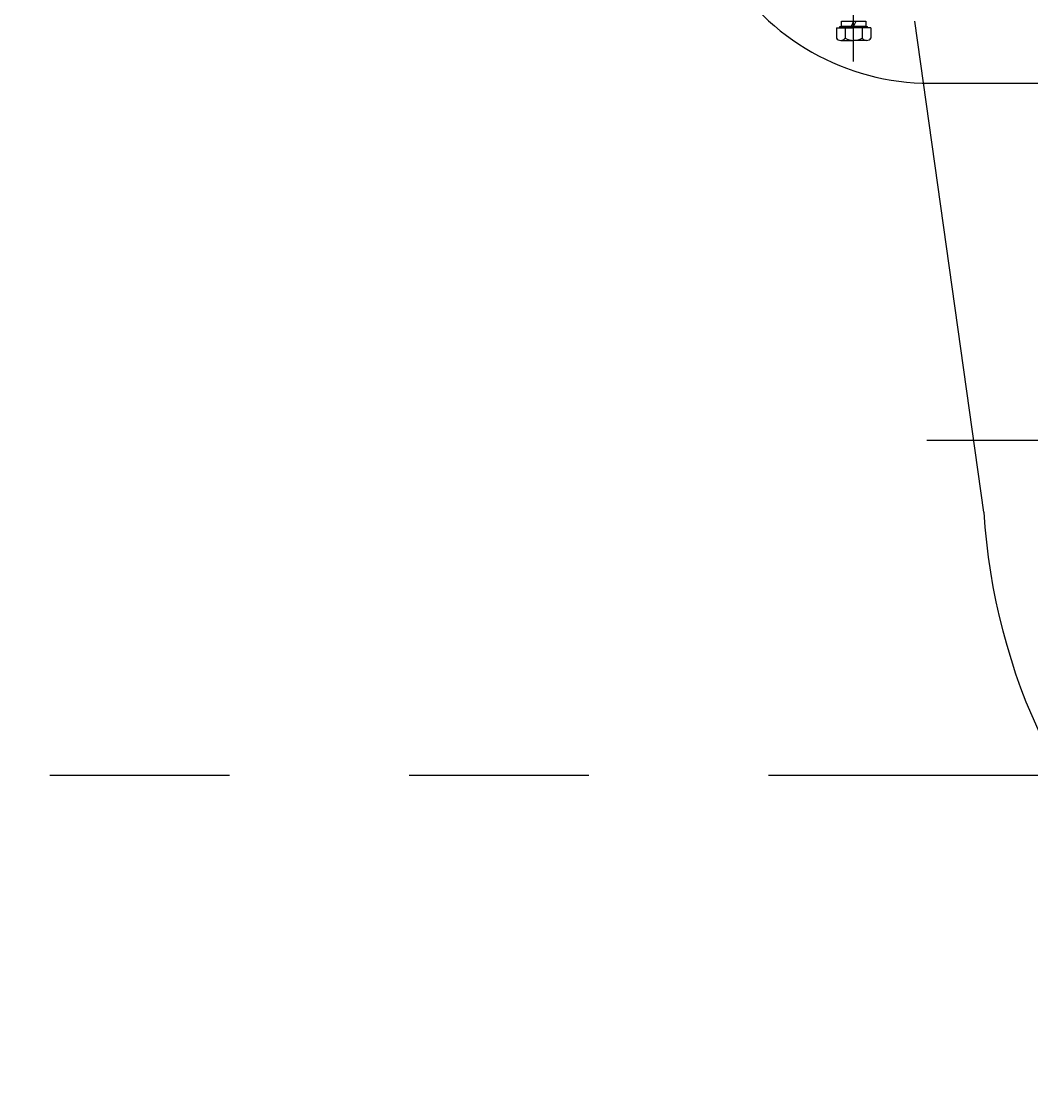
# Model space of a CAD drawing. Header units: millimetres. Extents: x 0 to 12600, y 0 to 8910.
# Drawn here: x 8861.1 to 9283, y 3574.2 to 4019.2 of the extents above; entities that cross this region are included whole.
import ezdxf

# ---------------------------------------------------------------- set-up
doc = ezdxf.new("R2010")
doc.units = ezdxf.units.MM
doc.header["$LTSCALE"] = 300
doc.linetypes.add('G', pattern=[2, 1.25, -0.25, 0.25, -0.25])
doc.linetypes.add('K', pattern=[2.5, 1.25, -0.25, 0.25, -0.25, 0.25, -0.25])
for name, color, linetype in [('01', 7, 'Continuous'), ('05', 4, 'G'), ('07', 6, 'K'), ('LINE_PART', 7, 'Continuous')]:
    doc.layers.add(name, color=color, linetype=linetype)

# ---------------------------------------------------------------- blocks, each defined once
blk = doc.blocks.new('WASHER_13')
at = {"layer": 'LINE_PART', "ltscale": 8}
for p, q in [((5.1, 2.1), (-5.1, 2.1)), ((-5.1, 2.1), (-5.1, 0)), ((-5.1, 0), (5.1, 0)), ((0, 0), (-1.05, 2.1)), ((0, 2.1), (1.05, 0)), ((5.1, 0), (5.1, 2.1))]:
    blk.add_line(p, q, dxfattribs=at)
blk = doc.blocks.new('ewrewr')
at = {"layer": '01', "ltscale": 8}
blk.add_line((-3247.63, 4793.53), (-3452.63, 4764.66), dxfattribs=at)
blk.add_arc((-3262.63, 5048.09), 255, 273.3723, 3.3723, dxfattribs=at)
at = {"layer": '05', "ltscale": 8}
for p, q in [((-3277.74, 4769.78), (-3277.74, 5285.06)), ((-3435.8, 4739.16), (-3468.52, 4739.16))]:
    blk.add_line(p, q, dxfattribs=at)
at = {"layer": 'LINE_PART', "ltscale": 8}
for p, q in [((-3450.53, 4733.36), (-3450.53, 4744.96)), ((-3449.93, 4744.96), (-3450.53, 4744.96)), ((-3449.93, 4746.35), (-3445.65, 4746.35)), ((-3449.93, 4746.35), (-3449.93, 4739.16)), ((-3444.63, 4744.55), (-3444.63, 4739.16)), ((-3449.93, 4742.75), (-3445.65, 4742.75)), ((-3449.93, 4731.97), (-3449.93, 4739.16)), ((-3449.93, 4735.56), (-3445.65, 4735.56)), ((-3444.63, 4733.77), (-3444.63, 4739.16)), ((-3449.93, 4733.36), (-3450.53, 4733.36)), ((-3449.93, 4731.97), (-3445.65, 4731.97))]:
    blk.add_line(p, q, dxfattribs=at)
for centre, radius, start, end in [((-3446.73, 4744.55), 2.1, 301.1245, 58.8755), ((-3451.51, 4739.16), 6.88, 328.4851, 31.5149), ((-3446.73, 4733.77), 2.1, 301.1245, 58.8755)]:
    blk.add_arc(centre, radius, start, end, dxfattribs=at)
for p in [(-3452.63, 4739.16), (-3450.53, 4739.16)]:
    blk.add_point(p, dxfattribs=at)
at = {"layer": 'LINE_PART', "ltscale": 8, "xscale": -1, "rotation": 269.9999999043256}
blk.add_blockref('WASHER_13', (-3452.63, 4739.16), dxfattribs=at)
blk = doc.blocks.new('00')
at = {"layer": '01', "color": 7, "linetype": 'Continuous'}
blk.add_line((1289.57, 3954.84), (1691.69, 3954.84), dxfattribs=at)
blk.add_arc((1289.57, 4054.84), 100, 210.9683, 270, dxfattribs=at)

msp = doc.modelspace()

# ---------------------------------------------------------------- linework, layer by layer
at = {"layer": '07', "color": 6, "linetype": 'K'}
msp.add_line((3173.076, 3704.33), (10720.076, 3704.33), dxfattribs=at)
msp.add_line((3173.076, 3704.33), (10720.076, 3704.33), dxfattribs=at)
msp.add_circle((9947.076, 4517.749), 793.75, dxfattribs=at)

# ---------------------------------------------------------------- block references
at = {"layer": '01'}
msp.add_blockref('00', (7950.963, 38.484), dxfattribs=at)
at = {"layer": '01', "rotation": 270}
msp.add_blockref('ewrewr', (4469.542, 566.555), dxfattribs=at)

doc.saveas('drawing.dxf')
